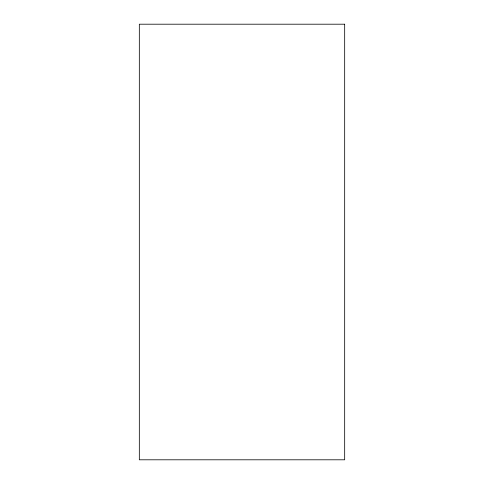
<?xml version="1.0" encoding="UTF-8"?>
<svg xmlns="http://www.w3.org/2000/svg" width="484" height="484" viewBox="0 0 484 484"><rect width="100%" height="100%" fill="white"/><g stroke="black" fill="none" stroke-linecap="round" stroke-linejoin="round"><path stroke-width="0.73" d="M344.675 24.2L139.325 24.2L139.325 459.8L344.675 459.8L344.675 24.2"/></g></svg>
